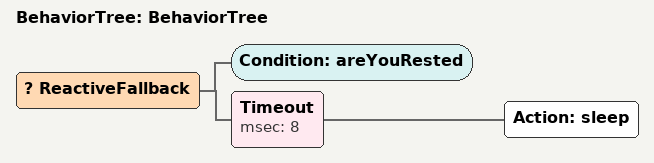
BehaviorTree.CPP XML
<?xml version="1.0"?>
<root main_tree_to_execute="BehaviorTree">
    <BehaviorTree ID="BehaviorTree">
        <ReactiveFallback>
            <Condition ID="areYouRested"/>
            <Timeout msec="8">
                <Action ID="sleep"/>
            </Timeout>
        </ReactiveFallback>
    </BehaviorTree>
</root>
